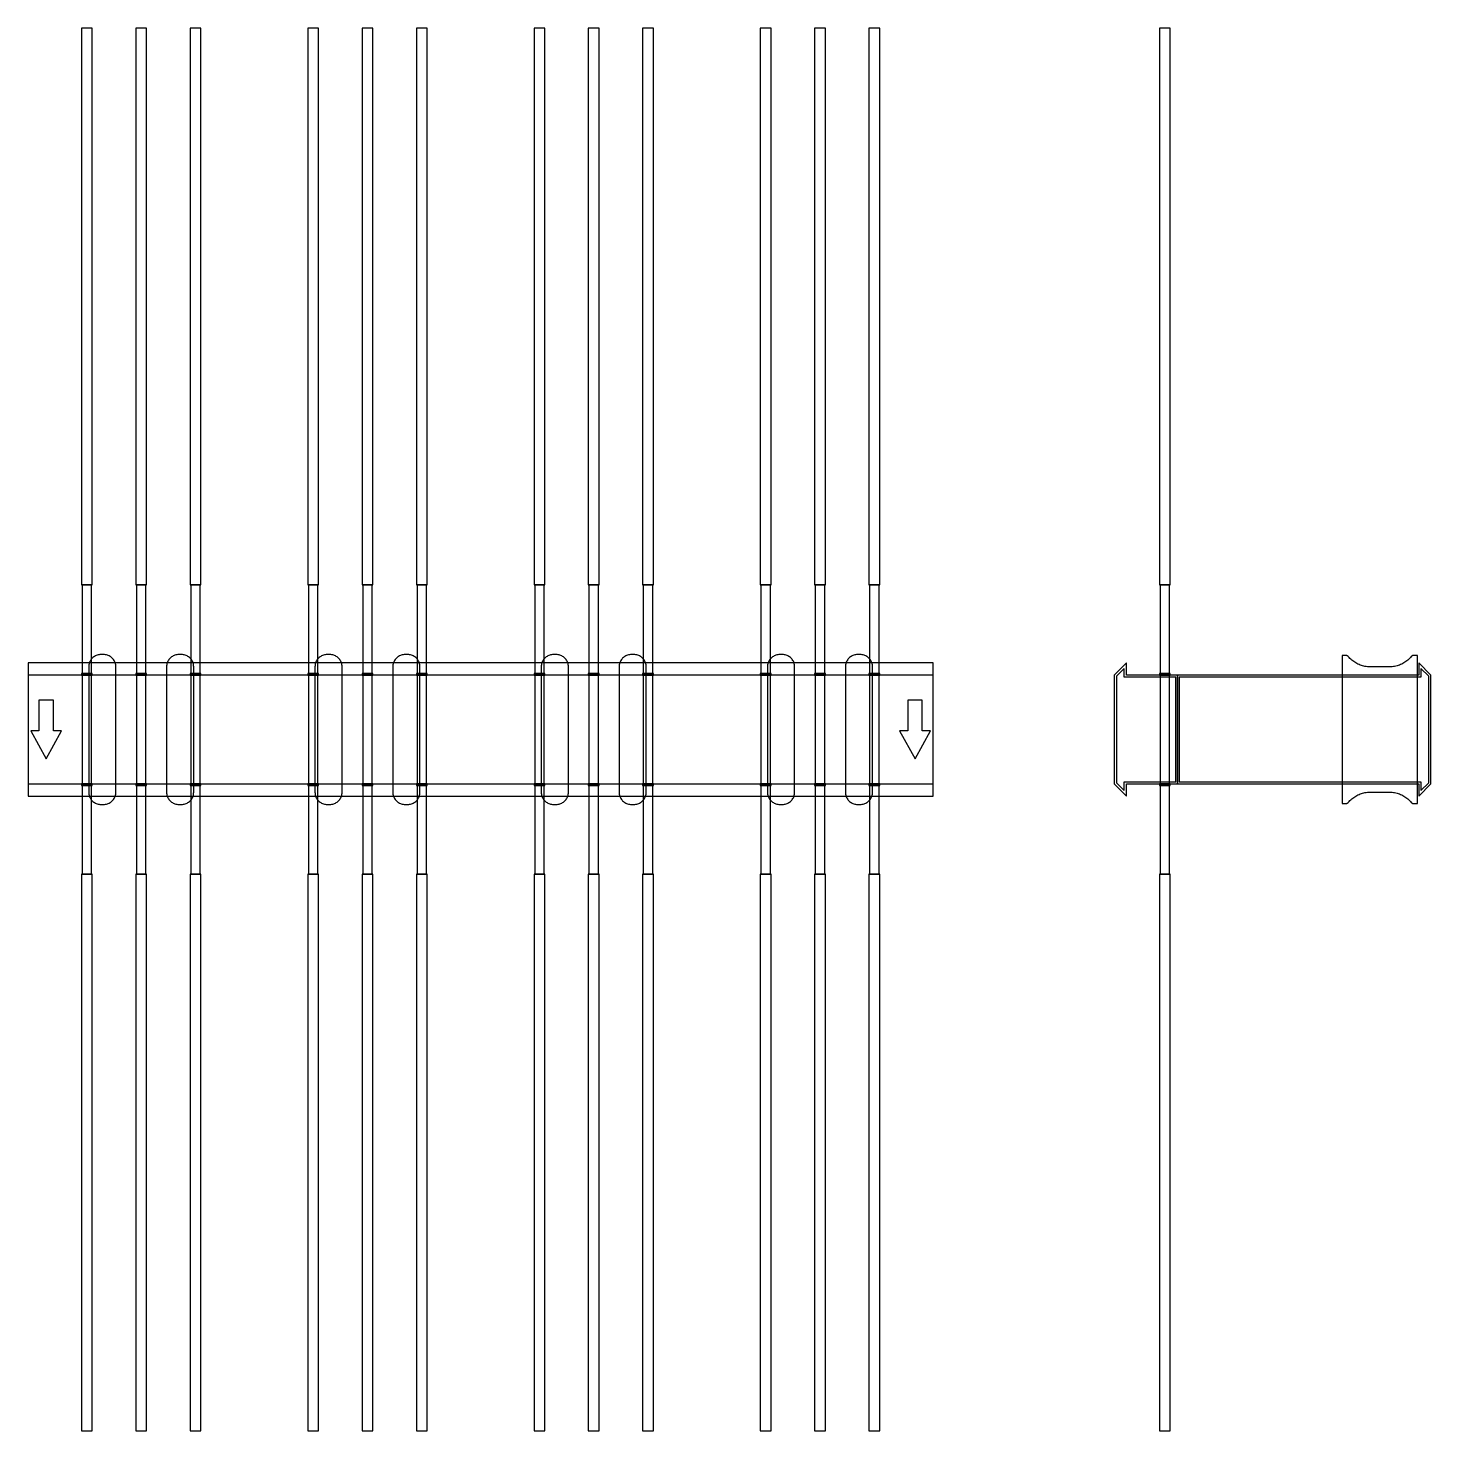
# Model space of a CAD drawing. Extents: x 0 to 1550, y -775 to 775.
import ezdxf

# ---------------------------------------------------------------- set-up
doc = ezdxf.new("R2010")
doc.units = 0
doc.layers.add('Halfen', color=7, linetype='CONTINUOUS')

msp = doc.modelspace()

# ---------------------------------------------------------------- linework, layer by layer
at = {"layer": 'Halfen', "color": 7}
for points in [[(71, 160), (71, 775), (59, 775), (59, 160)], [(131, 160), (131, 775), (119, 775), (119, 160)], [(191, 160), (191, 775), (179, 775), (179, 160)], [(321, 160), (321, 775), (309, 775), (309, 160)], [(381, 160), (381, 775), (369, 775), (369, 160)], [(441, 160), (441, 775), (429, 775), (429, 160)], [(571, 160), (571, 775), (559, 775), (559, 160)], [(631, 160), (631, 775), (619, 775), (619, 160)], [(691, 160), (691, 775), (679, 775), (679, 160)], [(821, 160), (821, 775), (809, 775), (809, 160)], [(881, 160), (881, 775), (869, 775), (869, 160)], [(941, 160), (941, 775), (929, 775), (929, 160)], [(1262, 160), (1262, 775), (1250, 775), (1250, 160)], [(70.25, 62), (70.25, 160), (59.75, 160), (59.75, 62)], [(130.25, 62), (130.25, 160), (119.75, 160), (119.75, 62)], [(190.25, 62), (190.25, 160), (179.75, 160), (179.75, 62)], [(320.25, 62), (320.25, 160), (309.75, 160), (309.75, 62)], [(380.25, 62), (380.25, 160), (369.75, 160), (369.75, 62)], [(440.25, 62), (440.25, 160), (429.75, 160), (429.75, 62)], [(570.25, 62), (570.25, 160), (559.75, 160), (559.75, 62)], [(630.25, 62), (630.25, 160), (619.75, 160), (619.75, 62)], [(690.25, 62), (690.25, 160), (679.75, 160), (679.75, 62)], [(820.25, 62), (820.25, 160), (809.75, 160), (809.75, 62)], [(880.25, 62), (880.25, 160), (869.75, 160), (869.75, 62)], [(940.25, 62), (940.25, 160), (929.75, 160), (929.75, 62)], [(1261.25, 62), (1261.25, 160), (1250.75, 160), (1250.75, 62)], [(97, -69.3), (97, -56.8), (97, 69.3), (96.958, 70.359), (96.834, 71.412), (96.627, 72.452), (96.339, 73.472), (95.972, 74.466), (95.529, 75.429), (95.011, 76.354), (94.422, 77.235), (93.765, 78.068), (93.046, 78.846), (92.268, 79.565), (91.435, 80.222), (90.554, 80.811), (89.629, 81.329), (88.666, 81.772), (87.672, 82.139), (86.652, 82.427), (85.612, 82.634), (84.559, 82.758), (83.5, 82.8), (80.5, 82.8), (79.441, 82.758), (78.388, 82.634), (77.348, 82.427), (76.328, 82.139), (75.334, 81.772), (74.371, 81.329), (73.446, 80.811), (72.565, 80.222), (71.732, 79.565), (70.954, 78.846), (70.235, 78.068), (69.578, 77.235), (68.989, 76.354), (68.471, 75.429), (68.028, 74.466), (67.661, 73.472), (67.373, 72.452), (67.166, 71.412), (67.042, 70.359), (67, 69.3), (67, -56.8), (67, -69.3), (67.042, -70.359), (67.166, -71.412), (67.373, -72.452), (67.661, -73.472), (68.028, -74.466), (68.471, -75.429), (68.989, -76.354), (69.578, -77.235), (70.235, -78.068), (70.954, -78.846), (71.732, -79.565), (72.565, -80.222), (73.446, -80.811), (74.371, -81.329), (75.334, -81.772), (76.328, -82.139), (77.348, -82.427), (78.388, -82.634), (79.441, -82.758), (80.5, -82.8), (83.5, -82.8), (84.559, -82.758), (85.612, -82.634), (86.652, -82.427), (87.672, -82.139), (88.666, -81.772), (89.629, -81.329), (90.554, -80.811), (91.435, -80.222), (92.268, -79.565), (93.046, -78.846), (93.765, -78.068), (94.422, -77.235), (95.011, -76.354), (95.529, -75.429), (95.972, -74.466), (96.339, -73.472), (96.627, -72.452), (96.834, -71.412), (96.958, -70.359), (97, -69.3)], [(183, -69.3), (183, -56.8), (183, 69.3), (182.958, 70.359), (182.834, 71.412), (182.627, 72.452), (182.339, 73.472), (181.972, 74.466), (181.529, 75.429), (181.011, 76.354), (180.422, 77.235), (179.765, 78.068), (179.046, 78.846), (178.268, 79.565), (177.435, 80.222), (176.554, 80.811), (175.629, 81.329), (174.666, 81.772), (173.672, 82.139), (172.652, 82.427), (171.612, 82.634), (170.559, 82.758), (169.5, 82.8), (166.5, 82.8), (165.441, 82.758), (164.388, 82.634), (163.348, 82.427), (162.328, 82.139), (161.334, 81.772), (160.371, 81.329), (159.446, 80.811), (158.565, 80.222), (157.732, 79.565), (156.954, 78.846), (156.235, 78.068), (155.578, 77.235), (154.989, 76.354), (154.471, 75.429), (154.028, 74.466), (153.661, 73.472), (153.373, 72.452), (153.166, 71.412), (153.042, 70.359), (153, 69.3), (153, -56.8), (153, -69.3), (153.042, -70.359), (153.166, -71.412), (153.373, -72.452), (153.661, -73.472), (154.028, -74.466), (154.471, -75.429), (154.989, -76.354), (155.578, -77.235), (156.235, -78.068), (156.954, -78.846), (157.732, -79.565), (158.565, -80.222), (159.446, -80.811), (160.371, -81.329), (161.334, -81.772), (162.328, -82.139), (163.348, -82.427), (164.388, -82.634), (165.441, -82.758), (166.5, -82.8), (169.5, -82.8), (170.559, -82.758), (171.612, -82.634), (172.652, -82.427), (173.672, -82.139), (174.666, -81.772), (175.629, -81.329), (176.554, -80.811), (177.435, -80.222), (178.268, -79.565), (179.046, -78.846), (179.765, -78.068), (180.422, -77.235), (181.011, -76.354), (181.529, -75.429), (181.972, -74.466), (182.339, -73.472), (182.627, -72.452), (182.834, -71.412), (182.958, -70.359), (183, -69.3)], [(347, -69.3), (347, -56.8), (347, 69.3), (346.958, 70.359), (346.834, 71.412), (346.627, 72.452), (346.339, 73.472), (345.972, 74.466), (345.529, 75.429), (345.011, 76.354), (344.422, 77.235), (343.765, 78.068), (343.046, 78.846), (342.268, 79.565), (341.435, 80.222), (340.554, 80.811), (339.629, 81.329), (338.666, 81.772), (337.672, 82.139), (336.652, 82.427), (335.612, 82.634), (334.559, 82.758), (333.5, 82.8), (330.5, 82.8), (329.441, 82.758), (328.388, 82.634), (327.348, 82.427), (326.328, 82.139), (325.334, 81.772), (324.371, 81.329), (323.446, 80.811), (322.565, 80.222), (321.732, 79.565), (320.954, 78.846), (320.235, 78.068), (319.578, 77.235), (318.989, 76.354), (318.471, 75.429), (318.028, 74.466), (317.661, 73.472), (317.373, 72.452), (317.166, 71.412), (317.042, 70.359), (317, 69.3), (317, -56.8), (317, -69.3), (317.042, -70.359), (317.166, -71.412), (317.373, -72.452), (317.661, -73.472), (318.028, -74.466), (318.471, -75.429), (318.989, -76.354), (319.578, -77.235), (320.235, -78.068), (320.954, -78.846), (321.732, -79.565), (322.565, -80.222), (323.446, -80.811), (324.371, -81.329), (325.334, -81.772), (326.328, -82.139), (327.348, -82.427), (328.388, -82.634), (329.441, -82.758), (330.5, -82.8), (333.5, -82.8), (334.559, -82.758), (335.612, -82.634), (336.652, -82.427), (337.672, -82.139), (338.666, -81.772), (339.629, -81.329), (340.554, -80.811), (341.435, -80.222), (342.268, -79.565), (343.046, -78.846), (343.765, -78.068), (344.422, -77.235), (345.011, -76.354), (345.529, -75.429), (345.972, -74.466), (346.339, -73.472), (346.627, -72.452), (346.834, -71.412), (346.958, -70.359), (347, -69.3)], [(433, -69.3), (433, -56.8), (433, 69.3), (432.958, 70.359), (432.834, 71.412), (432.627, 72.452), (432.339, 73.472), (431.972, 74.466), (431.529, 75.429), (431.011, 76.354), (430.422, 77.235), (429.765, 78.068), (429.046, 78.846), (428.268, 79.565), (427.435, 80.222), (426.554, 80.811), (425.629, 81.329), (424.666, 81.772), (423.672, 82.139), (422.652, 82.427), (421.612, 82.634), (420.559, 82.758), (419.5, 82.8), (416.5, 82.8), (415.441, 82.758), (414.388, 82.634), (413.348, 82.427), (412.328, 82.139), (411.334, 81.772), (410.371, 81.329), (409.446, 80.811), (408.565, 80.222), (407.732, 79.565), (406.954, 78.846), (406.235, 78.068), (405.578, 77.235), (404.989, 76.354), (404.471, 75.429), (404.028, 74.466), (403.661, 73.472), (403.373, 72.452), (403.166, 71.412), (403.042, 70.359), (403, 69.3), (403, -56.8), (403, -69.3), (403.042, -70.359), (403.166, -71.412), (403.373, -72.452), (403.661, -73.472), (404.028, -74.466), (404.471, -75.429), (404.989, -76.354), (405.578, -77.235), (406.235, -78.068), (406.954, -78.846), (407.732, -79.565), (408.565, -80.222), (409.446, -80.811), (410.371, -81.329), (411.334, -81.772), (412.328, -82.139), (413.348, -82.427), (414.388, -82.634), (415.441, -82.758), (416.5, -82.8), (419.5, -82.8), (420.559, -82.758), (421.612, -82.634), (422.652, -82.427), (423.672, -82.139), (424.666, -81.772), (425.629, -81.329), (426.554, -80.811), (427.435, -80.222), (428.268, -79.565), (429.046, -78.846), (429.765, -78.068), (430.422, -77.235), (431.011, -76.354), (431.529, -75.429), (431.972, -74.466), (432.339, -73.472), (432.627, -72.452), (432.834, -71.412), (432.958, -70.359), (433, -69.3)], [(597, -69.3), (597, -56.8), (597, 69.3), (596.958, 70.359), (596.834, 71.412), (596.627, 72.452), (596.339, 73.472), (595.972, 74.466), (595.529, 75.429), (595.011, 76.354), (594.422, 77.235), (593.765, 78.068), (593.046, 78.846), (592.268, 79.565), (591.435, 80.222), (590.554, 80.811), (589.629, 81.329), (588.666, 81.772), (587.672, 82.139), (586.652, 82.427), (585.612, 82.634), (584.559, 82.758), (583.5, 82.8), (580.5, 82.8), (579.441, 82.758), (578.388, 82.634), (577.348, 82.427), (576.328, 82.139), (575.334, 81.772), (574.371, 81.329), (573.446, 80.811), (572.565, 80.222), (571.732, 79.565), (570.954, 78.846), (570.235, 78.068), (569.578, 77.235), (568.989, 76.354), (568.471, 75.429), (568.028, 74.466), (567.661, 73.472), (567.373, 72.452), (567.166, 71.412), (567.042, 70.359), (567, 69.3), (567, -56.8), (567, -69.3), (567.042, -70.359), (567.166, -71.412), (567.373, -72.452), (567.661, -73.472), (568.028, -74.466), (568.471, -75.429), (568.989, -76.354), (569.578, -77.235), (570.235, -78.068), (570.954, -78.846), (571.732, -79.565), (572.565, -80.222), (573.446, -80.811), (574.371, -81.329), (575.334, -81.772), (576.328, -82.139), (577.348, -82.427), (578.388, -82.634), (579.441, -82.758), (580.5, -82.8), (583.5, -82.8), (584.559, -82.758), (585.612, -82.634), (586.652, -82.427), (587.672, -82.139), (588.666, -81.772), (589.629, -81.329), (590.554, -80.811), (591.435, -80.222), (592.268, -79.565), (593.046, -78.846), (593.765, -78.068), (594.422, -77.235), (595.011, -76.354), (595.529, -75.429), (595.972, -74.466), (596.339, -73.472), (596.627, -72.452), (596.834, -71.412), (596.958, -70.359), (597, -69.3)], [(683, -69.3), (683, -56.8), (683, 69.3), (682.958, 70.359), (682.834, 71.412), (682.627, 72.452), (682.339, 73.472), (681.972, 74.466), (681.529, 75.429), (681.011, 76.354), (680.422, 77.235), (679.765, 78.068), (679.046, 78.846), (678.268, 79.565), (677.435, 80.222), (676.554, 80.811), (675.629, 81.329), (674.666, 81.772), (673.672, 82.139), (672.652, 82.427), (671.612, 82.634), (670.559, 82.758), (669.5, 82.8), (666.5, 82.8), (665.441, 82.758), (664.388, 82.634), (663.348, 82.427), (662.328, 82.139), (661.334, 81.772), (660.371, 81.329), (659.446, 80.811), (658.565, 80.222), (657.732, 79.565), (656.954, 78.846), (656.235, 78.068), (655.578, 77.235), (654.989, 76.354), (654.471, 75.429), (654.028, 74.466), (653.661, 73.472), (653.373, 72.452), (653.166, 71.412), (653.042, 70.359), (653, 69.3), (653, -56.8), (653, -69.3), (653.042, -70.359), (653.166, -71.412), (653.373, -72.452), (653.661, -73.472), (654.028, -74.466), (654.471, -75.429), (654.989, -76.354), (655.578, -77.235), (656.235, -78.068), (656.954, -78.846), (657.732, -79.565), (658.565, -80.222), (659.446, -80.811), (660.371, -81.329), (661.334, -81.772), (662.328, -82.139), (663.348, -82.427), (664.388, -82.634), (665.441, -82.758), (666.5, -82.8), (669.5, -82.8), (670.559, -82.758), (671.612, -82.634), (672.652, -82.427), (673.672, -82.139), (674.666, -81.772), (675.629, -81.329), (676.554, -80.811), (677.435, -80.222), (678.268, -79.565), (679.046, -78.846), (679.765, -78.068), (680.422, -77.235), (681.011, -76.354), (681.529, -75.429), (681.972, -74.466), (682.339, -73.472), (682.627, -72.452), (682.834, -71.412), (682.958, -70.359), (683, -69.3)], [(847, -69.3), (847, -56.8), (847, 69.3), (846.958, 70.359), (846.834, 71.412), (846.627, 72.452), (846.339, 73.472), (845.972, 74.466), (845.529, 75.429), (845.011, 76.354), (844.422, 77.235), (843.765, 78.068), (843.046, 78.846), (842.268, 79.565), (841.435, 80.222), (840.554, 80.811), (839.629, 81.329), (838.666, 81.772), (837.672, 82.139), (836.652, 82.427), (835.612, 82.634), (834.559, 82.758), (833.5, 82.8), (830.5, 82.8), (829.441, 82.758), (828.388, 82.634), (827.348, 82.427), (826.328, 82.139), (825.334, 81.772), (824.371, 81.329), (823.446, 80.811), (822.565, 80.222), (821.732, 79.565), (820.954, 78.846), (820.235, 78.068), (819.578, 77.235), (818.989, 76.354), (818.471, 75.429), (818.028, 74.466), (817.661, 73.472), (817.373, 72.452), (817.166, 71.412), (817.042, 70.359), (817, 69.3), (817, -56.8), (817, -69.3), (817.042, -70.359), (817.166, -71.412), (817.373, -72.452), (817.661, -73.472), (818.028, -74.466), (818.471, -75.429), (818.989, -76.354), (819.578, -77.235), (820.235, -78.068), (820.954, -78.846), (821.732, -79.565), (822.565, -80.222), (823.446, -80.811), (824.371, -81.329), (825.334, -81.772), (826.328, -82.139), (827.348, -82.427), (828.388, -82.634), (829.441, -82.758), (830.5, -82.8), (833.5, -82.8), (834.559, -82.758), (835.612, -82.634), (836.652, -82.427), (837.672, -82.139), (838.666, -81.772), (839.629, -81.329), (840.554, -80.811), (841.435, -80.222), (842.268, -79.565), (843.046, -78.846), (843.765, -78.068), (844.422, -77.235), (845.011, -76.354), (845.529, -75.429), (845.972, -74.466), (846.339, -73.472), (846.627, -72.452), (846.834, -71.412), (846.958, -70.359), (847, -69.3)], [(933, -69.3), (933, -56.8), (933, 69.3), (932.958, 70.359), (932.834, 71.412), (932.627, 72.452), (932.339, 73.472), (931.972, 74.466), (931.529, 75.429), (931.011, 76.354), (930.422, 77.235), (929.765, 78.068), (929.046, 78.846), (928.268, 79.565), (927.435, 80.222), (926.554, 80.811), (925.629, 81.329), (924.666, 81.772), (923.672, 82.139), (922.652, 82.427), (921.612, 82.634), (920.559, 82.758), (919.5, 82.8), (916.5, 82.8), (915.441, 82.758), (914.388, 82.634), (913.348, 82.427), (912.328, 82.139), (911.334, 81.772), (910.371, 81.329), (909.446, 80.811), (908.565, 80.222), (907.732, 79.565), (906.954, 78.846), (906.235, 78.068), (905.578, 77.235), (904.989, 76.354), (904.471, 75.429), (904.028, 74.466), (903.661, 73.472), (903.373, 72.452), (903.166, 71.412), (903.042, 70.359), (903, 69.3), (903, -56.8), (903, -69.3), (903.042, -70.359), (903.166, -71.412), (903.373, -72.452), (903.661, -73.472), (904.028, -74.466), (904.471, -75.429), (904.989, -76.354), (905.578, -77.235), (906.235, -78.068), (906.954, -78.846), (907.732, -79.565), (908.565, -80.222), (909.446, -80.811), (910.371, -81.329), (911.334, -81.772), (912.328, -82.139), (913.348, -82.427), (914.388, -82.634), (915.441, -82.758), (916.5, -82.8), (919.5, -82.8), (920.559, -82.758), (921.612, -82.634), (922.652, -82.427), (923.672, -82.139), (924.666, -81.772), (925.629, -81.329), (926.554, -80.811), (927.435, -80.222), (928.268, -79.565), (929.046, -78.846), (929.765, -78.068), (930.422, -77.235), (931.011, -76.354), (931.529, -75.429), (931.972, -74.466), (932.339, -73.472), (932.627, -72.452), (932.834, -71.412), (932.958, -70.359), (933, -69.3)], [(1535, -81.8), (1535, 81.8), (1531, 81.8), (1530.846, 81.797), (1530.691, 81.786), (1530.538, 81.769), (1530.385, 81.746), (1530.234, 81.715), (1530.084, 81.678), (1529.936, 81.634), (1529.789, 81.584), (1529.646, 81.527), (1529.505, 81.464), (1529.366, 81.395), (1529.231, 81.32), (1529.1, 81.239), (1528.972, 81.153), (1528.848, 81.06), (1528.728, 80.963), (1528.613, 80.86), (1528.502, 80.752), (1528.397, 80.639), (1528.296, 80.522), (1527.41, 79.491), (1526.479, 78.5), (1525.505, 77.551), (1524.491, 76.646), (1523.437, 75.787), (1522.347, 74.975), (1521.222, 74.211), (1520.064, 73.499), (1518.876, 72.838), (1517.66, 72.23), (1516.418, 71.676), (1515.153, 71.178), (1513.867, 70.736), (1512.563, 70.351), (1511.243, 70.024), (1509.911, 69.756), (1508.567, 69.547), (1507.216, 69.397), (1505.859, 69.307), (1504.5, 69.277), (1482.5, 69.277), (1481.141, 69.307), (1479.784, 69.397), (1478.433, 69.547), (1477.089, 69.756), (1475.757, 70.024), (1474.437, 70.351), (1473.133, 70.736), (1471.847, 71.178), (1470.582, 71.676), (1469.34, 72.23), (1468.124, 72.838), (1466.936, 73.499), (1465.778, 74.211), (1464.653, 74.975), (1463.563, 75.787), (1462.509, 76.646), (1461.495, 77.551), (1460.521, 78.5), (1459.59, 79.491), (1458.704, 80.522), (1458.603, 80.639), (1458.498, 80.752), (1458.387, 80.86), (1458.272, 80.963), (1458.152, 81.06), (1458.028, 81.153), (1457.9, 81.239), (1457.769, 81.32), (1457.634, 81.395), (1457.495, 81.464), (1457.354, 81.527), (1457.211, 81.584), (1457.064, 81.634), (1456.916, 81.678), (1456.766, 81.715), (1456.615, 81.746), (1456.462, 81.769), (1456.309, 81.786), (1456.154, 81.797), (1456, 81.8), (1452, 81.8), (1452, -81.8), (1456, -81.8), (1456.154, -81.797), (1456.309, -81.786), (1456.462, -81.769), (1456.615, -81.746), (1456.766, -81.715), (1456.916, -81.678), (1457.064, -81.634), (1457.211, -81.584), (1457.354, -81.527), (1457.495, -81.464), (1457.634, -81.395), (1457.769, -81.32), (1457.9, -81.239), (1458.028, -81.153), (1458.152, -81.06), (1458.272, -80.963), (1458.387, -80.86), (1458.498, -80.752), (1458.603, -80.639), (1458.704, -80.522), (1459.59, -79.491), (1460.521, -78.5), (1461.495, -77.551), (1462.509, -76.646), (1463.563, -75.787), (1464.653, -74.975), (1465.778, -74.211), (1466.936, -73.499), (1468.124, -72.838), (1469.34, -72.23), (1470.582, -71.676), (1471.847, -71.178), (1473.133, -70.736), (1474.437, -70.351), (1475.757, -70.024), (1477.089, -69.756), (1478.433, -69.547), (1479.784, -69.397), (1481.141, -69.307), (1482.5, -69.277), (1504.5, -69.277), (1505.859, -69.307), (1507.216, -69.397), (1508.567, -69.547), (1509.911, -69.756), (1511.243, -70.024), (1512.563, -70.351), (1513.867, -70.736), (1515.153, -71.178), (1516.418, -71.676), (1517.66, -72.23), (1518.876, -72.838), (1520.064, -73.499), (1521.222, -74.211), (1522.347, -74.975), (1523.437, -75.787), (1524.491, -76.646), (1525.505, -77.551), (1526.479, -78.5), (1527.41, -79.491), (1528.296, -80.522), (1528.397, -80.639), (1528.502, -80.752), (1528.613, -80.86), (1528.728, -80.963), (1528.848, -81.06), (1528.972, -81.153), (1529.1, -81.239), (1529.231, -81.32), (1529.366, -81.395), (1529.505, -81.464), (1529.646, -81.527), (1529.789, -81.584), (1529.936, -81.634), (1530.084, -81.678), (1530.234, -81.715), (1530.385, -81.746), (1530.538, -81.769), (1530.691, -81.786), (1530.846, -81.797), (1531, -81.8)], [(0, -73.5), (1000, -73.5), (1000, 73.5), (0, 73.5)], [(71, 60), (71, 62), (59, 62), (59, 60)], [(131, 60), (131, 62), (119, 62), (119, 60)], [(191, 60), (191, 62), (179, 62), (179, 60)], [(321, 60), (321, 62), (309, 62), (309, 60)], [(381, 60), (381, 62), (369, 62), (369, 60)], [(441, 60), (441, 62), (429, 62), (429, 60)], [(571, 60), (571, 62), (559, 62), (559, 60)], [(631, 60), (631, 62), (619, 62), (619, 60)], [(691, 60), (691, 62), (679, 62), (679, 60)], [(821, 60), (821, 62), (809, 62), (809, 60)], [(881, 60), (881, 62), (869, 62), (869, 60)], [(941, 60), (941, 62), (929, 62), (929, 60)], [(1270, -60), (1270, 60), (1213.5, 60), (1213.5, 73.5), (1200, 60), (1200, -60), (1213.5, -73.5), (1213.5, -60)], [(1268, -58), (1268, 58), (1211, 58), (1211, 67.25), (1202.5, 58.75), (1202.5, -58.75), (1211, -67.25), (1211, -58)], [(1262, 60), (1262, 62), (1250, 62), (1250, 60)], [(1550, -60), (1550, 60), (1536.5, 73.5), (1536.5, 60), (1270, 60), (1270, -60), (1536.5, -60), (1536.5, -73.5)], [(1547.5, -58.75), (1547.5, 58.75), (1539, 67.25), (1539, 58), (1272, 58), (1272, -58), (1539, -58), (1539, -67.25)], [(0, -60), (1000, -60), (1000, 60), (0, 60)], [(70.25, -60), (70.25, 60), (59.75, 60), (59.75, -60)], [(130.25, -60), (130.25, 60), (119.75, 60), (119.75, -60)], [(190.25, -60), (190.25, 60), (179.75, 60), (179.75, -60)], [(320.25, -60), (320.25, 60), (309.75, 60), (309.75, -60)], [(380.25, -60), (380.25, 60), (369.75, 60), (369.75, -60)], [(440.25, -60), (440.25, 60), (429.75, 60), (429.75, -60)], [(570.25, -60), (570.25, 60), (559.75, 60), (559.75, -60)], [(630.25, -60), (630.25, 60), (619.75, 60), (619.75, -60)], [(690.25, -60), (690.25, 60), (679.75, 60), (679.75, -60)], [(820.25, -60), (820.25, 60), (809.75, 60), (809.75, -60)], [(880.25, -60), (880.25, 60), (869.75, 60), (869.75, -60)], [(940.25, -60), (940.25, 60), (929.75, 60), (929.75, -60)], [(1261.25, -60), (1261.25, 60), (1250.75, 60), (1250.75, -60)], [(20, -32.5), (37, -1.5), (28, -1.5), (28, 32.5), (12, 32.5), (12, -1.5), (3, -1.5)], [(980, -32.5), (997, -1.5), (988, -1.5), (988, 32.5), (972, 32.5), (972, -1.5), (963, -1.5)], [(71, -62), (71, -60), (59, -60), (59, -62)], [(70.25, -160), (70.25, -62), (59.75, -62), (59.75, -160)], [(131, -62), (131, -60), (119, -60), (119, -62)], [(130.25, -160), (130.25, -62), (119.75, -62), (119.75, -160)], [(191, -62), (191, -60), (179, -60), (179, -62)], [(190.25, -160), (190.25, -62), (179.75, -62), (179.75, -160)], [(321, -62), (321, -60), (309, -60), (309, -62)], [(320.25, -160), (320.25, -62), (309.75, -62), (309.75, -160)], [(381, -62), (381, -60), (369, -60), (369, -62)], [(380.25, -160), (380.25, -62), (369.75, -62), (369.75, -160)], [(441, -62), (441, -60), (429, -60), (429, -62)], [(440.25, -160), (440.25, -62), (429.75, -62), (429.75, -160)], [(571, -62), (571, -60), (559, -60), (559, -62)], [(570.25, -160), (570.25, -62), (559.75, -62), (559.75, -160)], [(631, -62), (631, -60), (619, -60), (619, -62)], [(630.25, -160), (630.25, -62), (619.75, -62), (619.75, -160)], [(691, -62), (691, -60), (679, -60), (679, -62)], [(690.25, -160), (690.25, -62), (679.75, -62), (679.75, -160)], [(821, -62), (821, -60), (809, -60), (809, -62)], [(820.25, -160), (820.25, -62), (809.75, -62), (809.75, -160)], [(881, -62), (881, -60), (869, -60), (869, -62)], [(880.25, -160), (880.25, -62), (869.75, -62), (869.75, -160)], [(941, -62), (941, -60), (929, -60), (929, -62)], [(940.25, -160), (940.25, -62), (929.75, -62), (929.75, -160)], [(1262, -62), (1262, -60), (1250, -60), (1250, -62)], [(1261.25, -160), (1261.25, -62), (1250.75, -62), (1250.75, -160)], [(71, -775), (71, -160), (59, -160), (59, -775)], [(131, -775), (131, -160), (119, -160), (119, -775)], [(191, -775), (191, -160), (179, -160), (179, -775)], [(321, -775), (321, -160), (309, -160), (309, -775)], [(381, -775), (381, -160), (369, -160), (369, -775)], [(441, -775), (441, -160), (429, -160), (429, -775)], [(571, -775), (571, -160), (559, -160), (559, -775)], [(631, -775), (631, -160), (619, -160), (619, -775)], [(691, -775), (691, -160), (679, -160), (679, -775)], [(821, -775), (821, -160), (809, -160), (809, -775)], [(881, -775), (881, -160), (869, -160), (869, -775)], [(941, -775), (941, -160), (929, -160), (929, -775)], [(1262, -775), (1262, -160), (1250, -160), (1250, -775)]]:
    msp.add_lwpolyline(points, close=True, dxfattribs=at)

doc.saveas('drawing.dxf')
